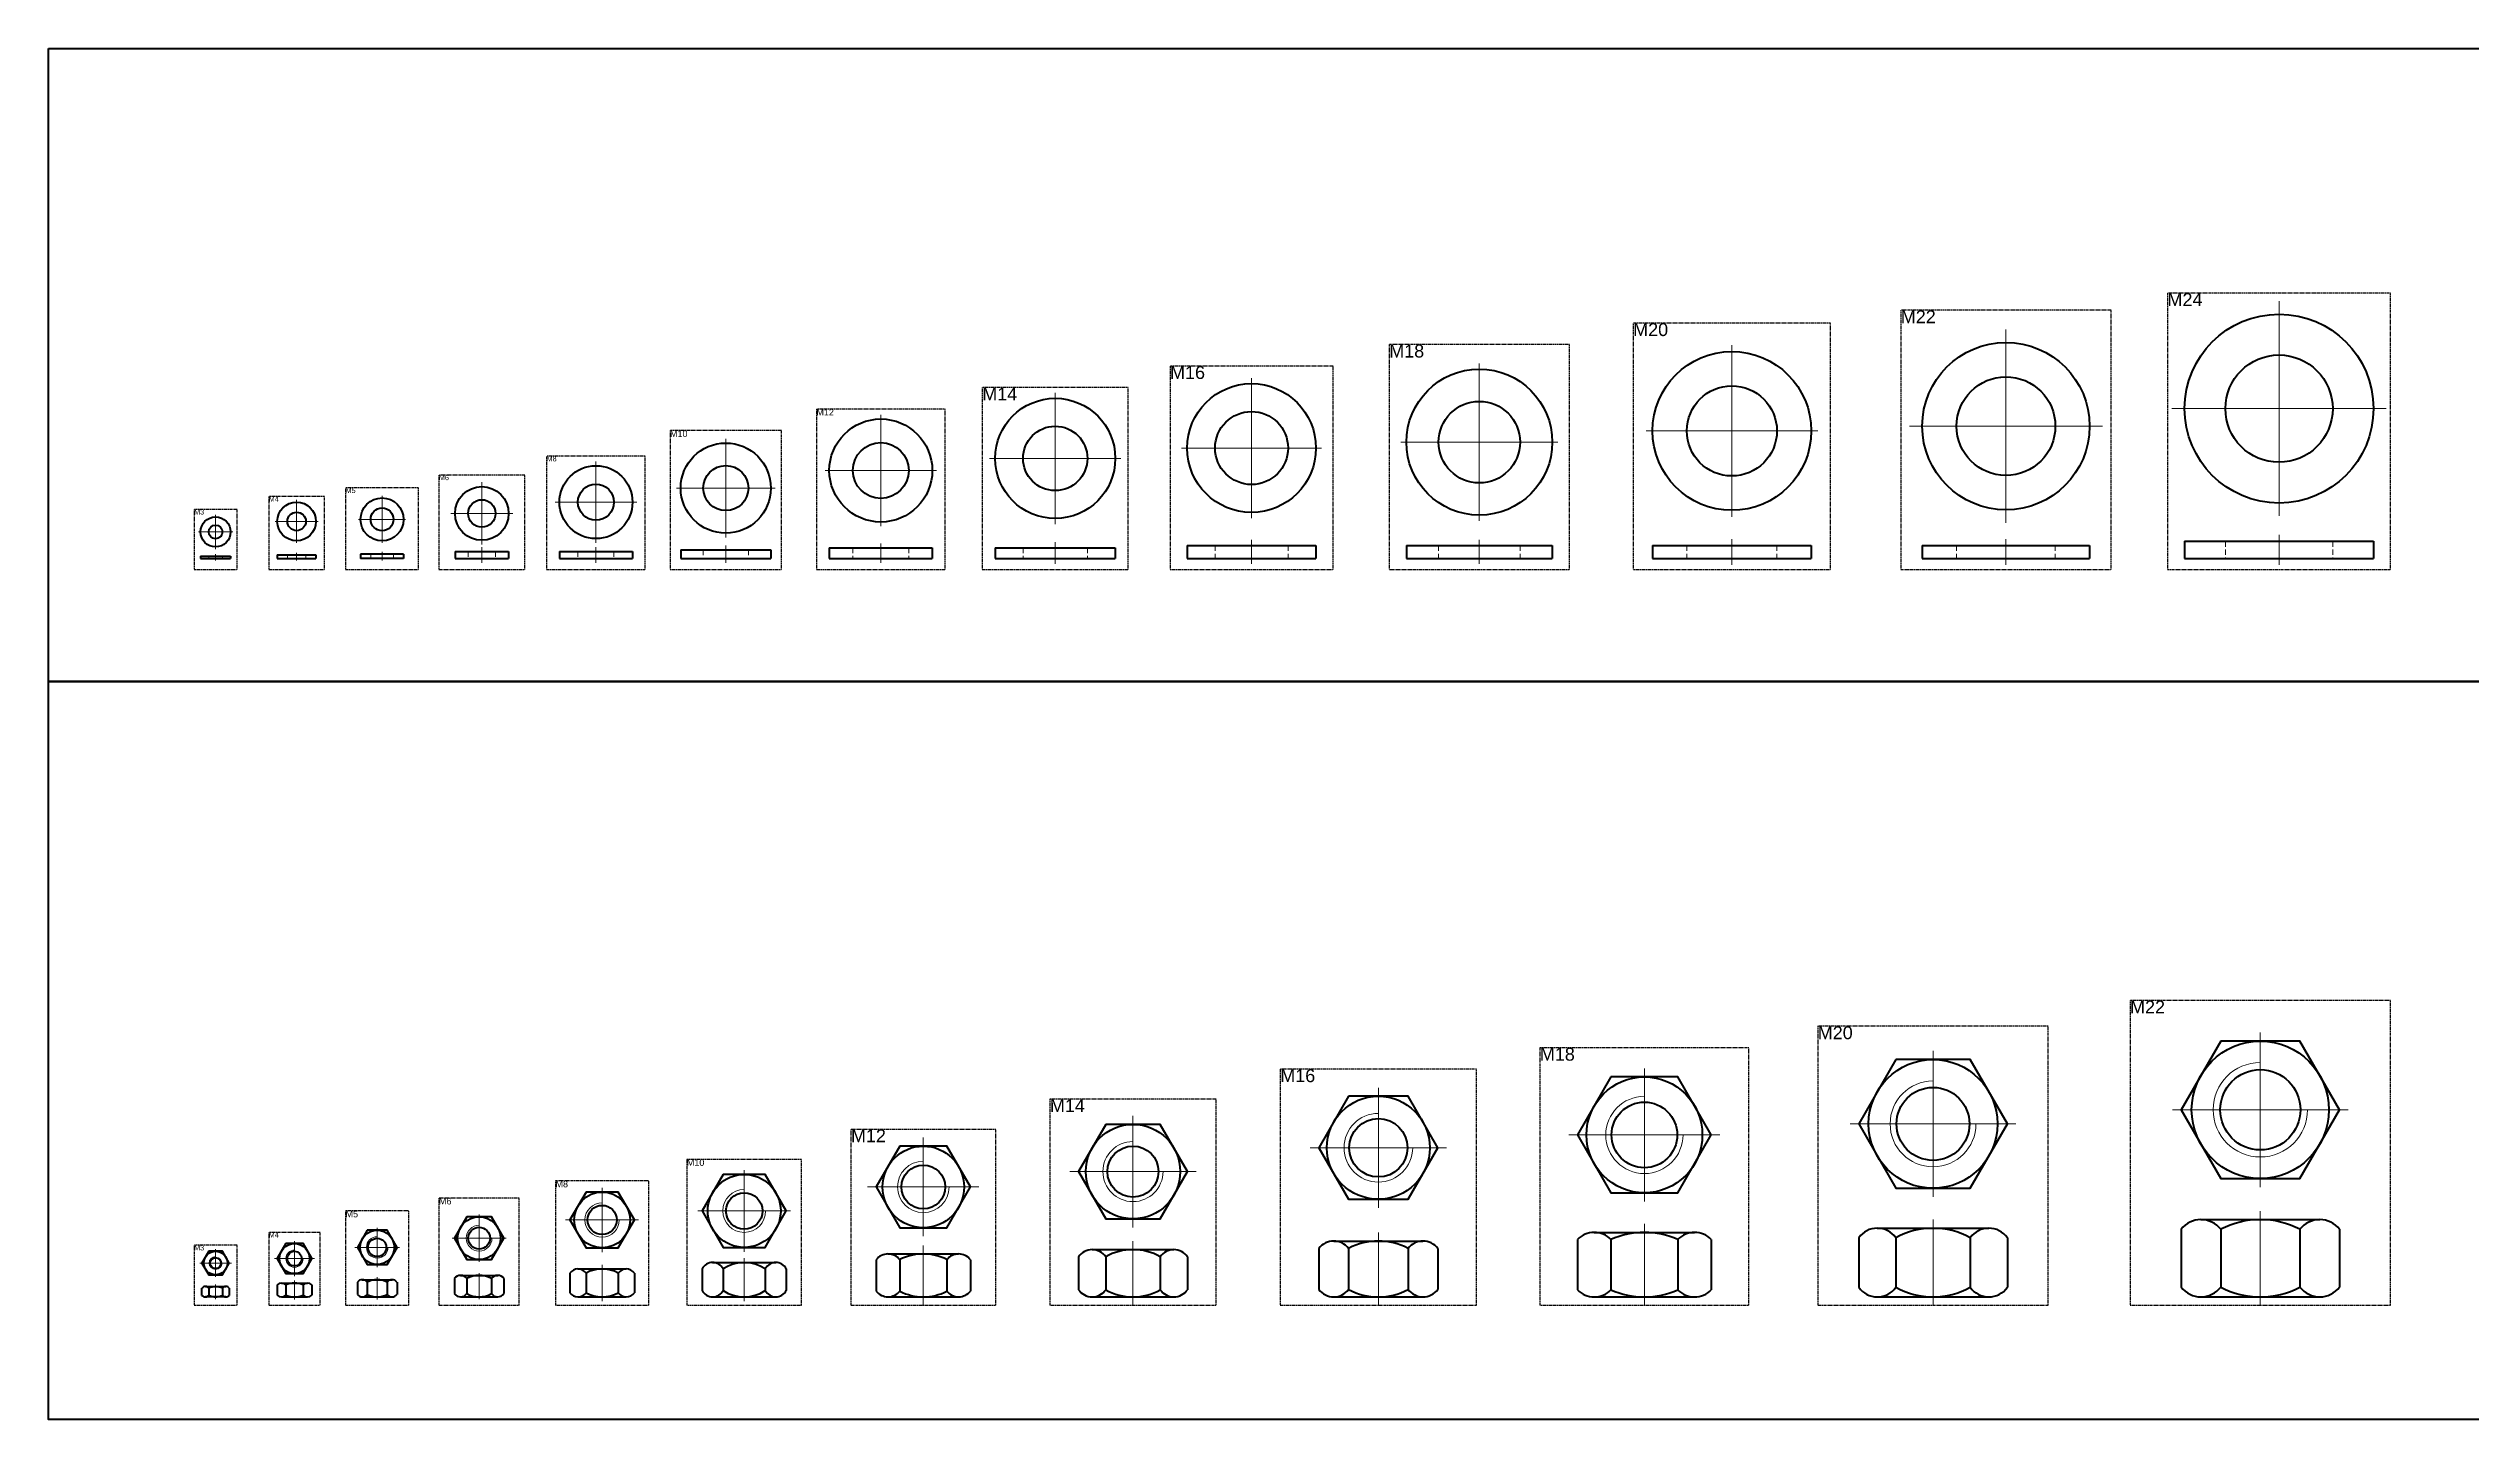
# Model space of a CAD drawing. Header units: millimetres. Extents: x -11382 to 23553, y -372 to 10786.
# Drawn here: x 2198 to 2763, y 4379 to 4698 of the extents above; entities that cross this region are included whole.
import ezdxf

# ---------------------------------------------------------------- set-up
doc = ezdxf.new("R2010")
doc.units = ezdxf.units.MM
doc.header["$LTSCALE"] = 0.2
doc.linetypes.add('HIDDEN', pattern=[9.525, 6.35, -3.175])
doc.linetypes.add('HIDDEN2', pattern=[0.1875, 0.125, -0.0625])
doc.layers.get('0').update_dxf_attribs({"color": 170, "linetype": 'HIDDEN2', "plot": 0})
for name, color, linetype, lineweight in [('đướng nét đứt', 4, 'HIDDEN', 20), ('đường bao thấy', 7, 'Continuous', 40), ('đường mặt cắt', 160, 'Continuous', 15), ('đường nét mảnh', 220, 'Continuous', 15)]:
    doc.layers.add(name, color=color, linetype=linetype, lineweight=lineweight)
doc.styles.add('nhat3', font='arial.ttf', dxfattribs={"height": 3})

# ---------------------------------------------------------------- blocks, each defined once
blk = doc.blocks.new('do3')
at = {"layer": 'đường bao thấy'}
for p, q in [((-2.38, -5.48), (2.38, -5.48)), ((-3.18, -7.53), (-3.18, -5.83)), ((2.38, -7.88), (-2.38, -7.88)), ((-1.59, -5.83), (-1.59, -7.53)), ((1.59, -5.83), (1.59, -7.53)), ((3.18, -5.83), (3.18, -7.53))]:
    blk.add_line(p, q, dxfattribs=at)
blk.add_lwpolyline([(-1.59, 2.75), (-3.18, 0), (-1.59, -2.75), (1.59, -2.75), (3.18, 0), (1.59, 2.75)], close=True, dxfattribs=at)
for radius in [2.75, 1.27]:
    blk.add_circle((0, 0), radius, dxfattribs=at)
for centre, radius, start, end in [((-2.38, -6.56), 1.08, 42.5492, 137.4508), ((0.17, -10.02), 4.54, 92.0828, 112.7046), ((-0.17, -10.02), 4.54, 67.2954, 87.9172), ((2.38, -6.56), 1.08, 42.5492, 137.4508), ((-2.38, -6.8), 1.08, 222.5492, 317.4508), ((0.17, -3.34), 4.54, 247.2954, 267.9172), ((-0.17, -3.34), 4.54, 272.0828, 292.7046), ((2.38, -6.8), 1.08, 222.5492, 317.4508)]:
    blk.add_arc(centre, radius, start, end, dxfattribs=at)
at = {"layer": 'đường mặt cắt'}
for p, q in [((-3.68, 0), (3.68, 0)), ((0, 3.25), (0, -3.25)), ((0, -4.98), (0, -8.38))]:
    blk.add_line(p, q, dxfattribs=at)
at = {"layer": 'đường nét mảnh'}
blk.add_arc((0, 0), 1.5, 90, 0, dxfattribs=at)
blk = doc.blocks.new('DO4')
at = {"layer": 'đường bao thấy'}
for p, q in [((-4.04, -6.12), (-4.04, -8.5)), ((-3.03, -5.71), (3.03, -5.71)), ((-3.03, -8.91), (3.03, -8.91)), ((-2.02, -6.12), (-2.02, -8.5)), ((2.02, -6.12), (2.02, -8.5)), ((4.04, -6.12), (4.04, -8.5))]:
    blk.add_line(p, q, dxfattribs=at)
blk.add_lwpolyline([(-2.02, 3.5), (-4.04, 0), (-2.02, -3.5), (2.02, -3.5), (4.04, 0), (2.02, 3.5)], close=True, dxfattribs=at)
for radius in [3.5, 1.7]:
    blk.add_circle((0, 0), radius, dxfattribs=at)
for centre, radius, start, end in [((-3.03, -7.16), 1.45, 45.6959, 134.3041), ((-3.03, -7.46), 1.45, 225.6959, 314.3041), ((0, -10.88), 5.17, 66.9883, 113.0117), ((0, -3.74), 5.17, 246.9883, 293.0117), ((3.03, -7.16), 1.45, 45.6959, 134.3041), ((3.03, -7.46), 1.45, 225.6959, 314.3041)]:
    blk.add_arc(centre, radius, start, end, dxfattribs=at)
at = {"layer": 'đường mặt cắt'}
for p, q in [((-4.64, 0), (4.64, 0)), ((0, 4.1), (0, -4.1)), ((0, -5.11), (0, -9.51))]:
    blk.add_line(p, q, dxfattribs=at)
at = {"layer": 'đường nét mảnh'}
blk.add_arc((0, 0), 2, 90, 0, dxfattribs=at)
blk = doc.blocks.new('DO5')
at = {"layer": 'đường bao thấy'}
for p, q in [((-4.62, -8.07), (-4.62, -10.97)), ((-3.46, -7.52), (3.46, -7.52)), ((-2.31, -8.07), (-2.31, -10.97)), ((2.31, -8.07), (2.31, -10.97)), ((4.62, -8.07), (4.62, -10.97)), ((-3.46, -11.52), (3.46, -11.52))]:
    blk.add_line(p, q, dxfattribs=at)
blk.add_lwpolyline([(-2.31, 4), (-4.62, 0), (-2.31, -4), (2.31, -4), (4.62, 0), (2.31, 4)], close=True, dxfattribs=at)
for radius in [4, 2.12]:
    blk.add_circle((0, 0), radius, dxfattribs=at)
for centre, radius, start, end in [((-3.46, -9.01), 1.49, 39.3946, 140.6054), ((-3.46, -10.03), 1.49, 219.3946, 320.6054), ((0, -12.68), 5.16, 63.4013, 116.5987), ((0, -6.36), 5.16, 243.4013, 296.5987), ((3.46, -9.01), 1.49, 39.3946, 140.6054), ((3.46, -10.03), 1.49, 219.3946, 320.6054)]:
    blk.add_arc(centre, radius, start, end, dxfattribs=at)
at = {"layer": 'đường mặt cắt'}
for p, q in [((-5.22, 0), (5.22, 0)), ((0, 4.6), (0, -4.6)), ((0, -6.92), (0, -12.12))]:
    blk.add_line(p, q, dxfattribs=at)
at = {"layer": 'đường nét mảnh'}
blk.add_arc((0, 0), 2.5, 90, 0, dxfattribs=at)
blk = doc.blocks.new('do12')
at = {"layer": 'đường bao thấy'}
for p, q in [((-8.23, -15.61), (8.23, -15.61)), ((-10.97, -16.95), (-10.97, -24.28)), ((-5.48, -16.95), (-5.48, -24.28)), ((5.48, -16.95), (5.48, -24.28)), ((10.97, -16.95), (10.97, -24.28)), ((-8.23, -25.61), (8.23, -25.61))]:
    blk.add_line(p, q, dxfattribs=at)
blk.add_lwpolyline([(-5.48, 9.5), (-10.97, 0), (-5.48, -9.5), (5.48, -9.5), (10.97, 0), (5.48, 9.5)], close=True, dxfattribs=at)
for radius in [9.5, 5.1]:
    blk.add_circle((0, 0), radius, dxfattribs=at)
for centre, radius, start, end in [((-8.23, -19.11), 3.49, 38.233, 141.767), ((0, -27.58), 11.97, 62.726, 117.274), ((8.23, -19.11), 3.49, 38.233, 141.767), ((-8.23, -22.12), 3.49, 218.233, 321.767), ((0, -13.65), 11.97, 242.726, 297.274), ((8.23, -22.12), 3.49, 218.233, 321.767)]:
    blk.add_arc(centre, radius, start, end, dxfattribs=at)
at = {"layer": 'đường mặt cắt'}
for p, q in [((0, 11.5), (0, -11.5)), ((-12.97, 0), (12.97, 0)), ((0, -13.61), (0, -27.61))]:
    blk.add_line(p, q, dxfattribs=at)
at = {"layer": 'đường nét mảnh'}
blk.add_arc((0, 0), 6, 90, 0, dxfattribs=at)

msp = doc.modelspace()

# ---------------------------------------------------------------- linework, layer by layer
for points in [[(2629.653, 4576.659), (2678.653, 4576.659), (2678.653, 4637.033), (2629.653, 4637.033)], [(2691.793, 4576.659), (2743.793, 4576.659), (2743.793, 4641.033), (2691.793, 4641.033)], [(2567.285, 4576.659), (2613.285, 4576.659), (2613.285, 4634.033), (2567.285, 4634.033)], [(2510.441, 4576.659), (2552.441, 4576.659), (2552.441, 4629.033), (2510.441, 4629.033)], [(2415.611, 4576.659), (2449.611, 4576.659), (2449.611, 4619.033), (2415.611, 4619.033)], [(2459.365, 4576.659), (2497.365, 4576.659), (2497.365, 4624.033), (2459.365, 4624.033)], [(2376.969, 4576.659), (2406.969, 4576.659), (2406.969, 4614.033), (2376.969, 4614.033)], [(2342.854, 4576.659), (2368.854, 4576.659), (2368.854, 4609.033), (2342.854, 4609.033)], [(2314.095, 4576.659), (2337.095, 4576.659), (2337.095, 4603.033), (2314.095, 4603.033)], [(2289.004, 4576.659), (2309.004, 4576.659), (2309.004, 4598.659), (2289.004, 4598.659)], [(2231.964, 4576.659), (2241.964, 4576.659), (2241.964, 4590.659), (2231.964, 4590.659)], [(2249.349, 4576.659), (2262.349, 4576.659), (2262.349, 4593.659), (2249.349, 4593.659)], [(2267.252, 4576.659), (2284.252, 4576.659), (2284.252, 4595.659), (2267.252, 4595.659)], [(2683.067, 4405.217), (2743.796, 4405.217), (2743.796, 4476.217), (2683.067, 4476.217)], [(2610.301, 4405.217), (2664.029, 4405.217), (2664.029, 4470.217), (2610.301, 4470.217)], [(2545.542, 4405.217), (2594.27, 4405.217), (2594.27, 4465.217), (2545.542, 4465.217)], [(2485.049, 4405.217), (2530.778, 4405.217), (2530.778, 4460.217), (2485.049, 4460.217)], [(2431.37, 4405.217), (2470.098, 4405.217), (2470.098, 4453.217), (2431.37, 4453.217)], [(2385.014, 4405.217), (2418.742, 4405.217), (2418.742, 4446.217), (2385.014, 4446.217)], [(2346.777, 4405.217), (2373.506, 4405.217), (2373.506, 4439.217), (2346.777, 4439.217)], [(2316.174, 4405.217), (2337.902, 4405.217), (2337.902, 4434.217), (2316.174, 4434.217)], [(2267.252, 4405.217), (2281.98, 4405.217), (2281.98, 4427.217), (2267.252, 4427.217)], [(2289.004, 4405.217), (2307.733, 4405.217), (2307.733, 4430.217), (2289.004, 4430.217)], [(2249.349, 4405.217), (2261.349, 4405.217), (2261.349, 4422.217), (2249.349, 4422.217)], [(2231.964, 4405.217), (2241.964, 4405.217), (2241.964, 4419.217), (2231.964, 4419.217)]]:
    msp.add_lwpolyline(points, close=True)
at = {"layer": 'đướng nét đứt'}
for p, q in [((2235.364, 4579.73), (2235.364, 4579.23)), ((2238.564, 4579.73), (2238.564, 4579.23)), ((2253.699, 4580.03), (2253.699, 4579.23)), ((2257.999, 4580.03), (2257.999, 4579.23)), ((2273.102, 4580.23), (2273.102, 4579.23)), ((2278.402, 4580.23), (2278.402, 4579.23)), ((2295.804, 4580.83), (2295.804, 4579.23)), ((2302.204, 4580.83), (2302.204, 4579.23)), ((2321.395, 4580.83), (2321.395, 4579.23)), ((2329.795, 4580.83), (2329.795, 4579.23)), ((2350.604, 4581.23), (2350.604, 4579.23)), ((2361.104, 4581.23), (2361.104, 4579.23)), ((2385.469, 4581.73), (2385.469, 4579.23)), ((2398.469, 4581.73), (2398.469, 4579.23)), ((2425.111, 4581.73), (2425.111, 4579.23)), ((2440.111, 4581.73), (2440.111, 4579.23)), ((2469.865, 4582.23), (2469.865, 4579.23)), ((2486.865, 4582.23), (2486.865, 4579.23)), ((2521.941, 4582.23), (2521.941, 4579.23)), ((2540.941, 4582.23), (2540.941, 4579.23)), ((2579.785, 4582.23), (2579.785, 4579.23)), ((2600.785, 4582.23), (2600.785, 4579.23)), ((2642.653, 4582.23), (2642.653, 4579.23)), ((2665.653, 4582.23), (2665.653, 4579.23)), ((2705.293, 4583.23), (2705.293, 4579.23)), ((2730.293, 4583.23), (2730.293, 4579.23))]:
    msp.add_line(p, q, dxfattribs=at)
at = {"layer": 'đường bao thấy'}
for p, q in [((2233.464, 4579.73), (2233.464, 4579.23)), ((2233.464, 4579.73), (2240.464, 4579.73)), ((2233.464, 4579.23), (2240.464, 4579.23)), ((2240.464, 4579.73), (2240.464, 4579.23)), ((2251.349, 4580.03), (2251.349, 4579.23)), ((2251.349, 4580.03), (2260.349, 4580.03)), ((2251.349, 4579.23), (2260.349, 4579.23)), ((2260.349, 4580.03), (2260.349, 4579.23)), ((2270.752, 4580.23), (2270.752, 4579.23)), ((2280.752, 4580.23), (2270.752, 4580.23)), ((2280.752, 4579.23), (2270.752, 4579.23)), ((2280.752, 4580.23), (2280.752, 4579.23)), ((2292.754, 4580.83), (2292.754, 4579.23)), ((2292.754, 4580.83), (2305.254, 4580.83)), ((2292.754, 4579.23), (2305.254, 4579.23)), ((2305.254, 4580.83), (2305.254, 4579.23)), ((2317.095, 4580.83), (2334.095, 4580.83)), ((2317.095, 4580.83), (2317.095, 4579.23)), ((2317.095, 4579.23), (2334.095, 4579.23)), ((2334.095, 4580.83), (2334.095, 4579.23)), ((2345.354, 4581.23), (2366.354, 4581.23)), ((2345.354, 4581.23), (2345.354, 4579.23)), ((2345.354, 4579.23), (2366.354, 4579.23)), ((2366.354, 4581.23), (2366.354, 4579.23)), ((2379.969, 4581.73), (2403.969, 4581.73)), ((2379.969, 4581.73), (2379.969, 4579.23)), ((2379.969, 4579.23), (2403.969, 4579.23)), ((2403.969, 4581.73), (2403.969, 4579.23)), ((2418.611, 4581.73), (2446.611, 4581.73)), ((2418.611, 4581.73), (2418.611, 4579.23)), ((2418.611, 4579.23), (2446.611, 4579.23)), ((2446.611, 4581.73), (2446.611, 4579.23)), ((2463.365, 4582.23), (2493.365, 4582.23)), ((2463.365, 4582.23), (2463.365, 4579.23)), ((2463.365, 4579.23), (2493.365, 4579.23)), ((2493.365, 4582.23), (2493.365, 4579.23)), ((2514.441, 4582.23), (2548.441, 4582.23)), ((2514.441, 4582.23), (2514.441, 4579.23)), ((2514.441, 4579.23), (2548.441, 4579.23)), ((2548.441, 4582.23), (2548.441, 4579.23)), ((2571.785, 4582.23), (2608.785, 4582.23)), ((2571.785, 4582.23), (2571.785, 4579.23)), ((2571.785, 4579.23), (2608.785, 4579.23)), ((2608.785, 4582.23), (2608.785, 4579.23)), ((2634.653, 4582.23), (2673.653, 4582.23)), ((2634.653, 4582.23), (2634.653, 4579.23)), ((2634.653, 4579.23), (2673.653, 4579.23)), ((2673.653, 4582.23), (2673.653, 4579.23)), ((2695.793, 4583.23), (2739.793, 4583.23)), ((2695.793, 4583.23), (2695.793, 4579.23)), ((2695.793, 4579.23), (2739.793, 4579.23)), ((2739.793, 4583.23), (2739.793, 4579.23)), ((2558.215, 4422.186), (2581.597, 4422.186)), ((2624.175, 4423.186), (2650.155, 4423.186)), ((2694.956, 4422.921), (2694.956, 4409.451)), ((2699.575, 4425.186), (2727.288, 4425.186)), ((2704.194, 4422.921), (2704.194, 4409.451)), ((2722.669, 4422.921), (2722.669, 4409.451)), ((2731.907, 4422.921), (2731.907, 4409.451)), ((2438.032, 4416.525), (2438.032, 4408.847)), ((2441.207, 4418.186), (2460.26, 4418.186)), ((2444.383, 4416.525), (2444.383, 4408.847)), ((2457.085, 4416.525), (2457.085, 4408.847)), ((2463.435, 4416.525), (2463.435, 4408.847)), ((2494.057, 4418.486), (2494.057, 4408.886)), ((2497.521, 4420.186), (2518.306, 4420.186)), ((2500.985, 4418.486), (2500.985, 4408.886)), ((2514.842, 4418.486), (2514.842, 4408.886)), ((2521.77, 4418.486), (2521.77, 4408.886)), ((2554.317, 4420.538), (2554.317, 4408.834)), ((2562.112, 4420.538), (2562.112, 4408.834)), ((2577.7, 4420.538), (2577.7, 4408.834)), ((2585.494, 4420.538), (2585.494, 4408.834)), ((2619.844, 4420.961), (2619.844, 4409.411)), ((2628.505, 4420.961), (2628.505, 4409.411)), ((2645.825, 4420.961), (2645.825, 4409.411)), ((2654.485, 4420.961), (2654.485, 4409.411)), ((2292.595, 4411.435), (2292.595, 4407.937)), ((2294.038, 4412.186), (2302.699, 4412.186)), ((2295.482, 4411.435), (2295.482, 4407.937)), ((2301.255, 4411.435), (2301.255, 4407.937)), ((2304.142, 4411.435), (2304.142, 4407.937)), ((2319.532, 4412.708), (2319.532, 4408.164)), ((2321.409, 4413.686), (2332.667, 4413.686)), ((2323.285, 4412.708), (2323.285, 4408.164)), ((2330.791, 4412.708), (2330.791, 4408.164)), ((2334.543, 4412.708), (2334.543, 4408.164)), ((2350.327, 4413.73), (2350.327, 4408.642)), ((2352.78, 4415.186), (2367.503, 4415.186)), ((2355.234, 4413.73), (2355.234, 4408.642)), ((2365.049, 4413.73), (2365.049, 4408.642)), ((2369.957, 4413.73), (2369.957, 4408.642)), ((2294.038, 4407.186), (2302.699, 4407.186)), ((2321.409, 4407.186), (2332.667, 4407.186)), ((2352.78, 4407.186), (2367.503, 4407.186)), ((2410.105, 4407.186), (2410.105, 4407.186)), ((2441.207, 4407.186), (2460.26, 4407.186)), ((2497.521, 4407.186), (2518.306, 4407.186)), ((2558.215, 4407.186), (2581.597, 4407.186)), ((2624.175, 4407.186), (2650.155, 4407.186)), ((2699.575, 4407.186), (2727.288, 4407.186))]:
    msp.add_line(p, q, dxfattribs=at)
for points in [[(2198.018, 4698.033), (3451.503, 4698.033), (3451.503, 4550.568), (2198.018, 4550.568)], [(2198.018, 4550.568), (3451.503, 4550.568), (3451.503, 4378.609), (2198.018, 4378.609)], [(2704.194, 4466.777), (2694.956, 4450.777), (2704.194, 4434.777), (2722.669, 4434.777), (2731.907, 4450.777), (2722.669, 4466.777)], [(2628.505, 4462.48), (2619.844, 4447.48), (2628.505, 4432.48), (2645.825, 4432.48), (2654.485, 4447.48), (2645.825, 4462.48)], [(2562.112, 4458.412), (2554.317, 4444.912), (2562.112, 4431.412), (2577.7, 4431.412), (2585.494, 4444.912), (2577.7, 4458.412)], [(2500.985, 4453.92), (2494.057, 4441.92), (2500.985, 4429.92), (2514.842, 4429.92), (2521.77, 4441.92), (2514.842, 4453.92)], [(2444.383, 4447.375), (2438.032, 4436.375), (2444.383, 4425.375), (2457.085, 4425.375), (2463.435, 4436.375), (2457.085, 4447.375)], [(2355.234, 4435.711), (2350.327, 4427.211), (2355.234, 4418.711), (2365.049, 4418.711), (2369.957, 4427.211), (2365.049, 4435.711)], [(2323.285, 4431.604), (2319.532, 4425.104), (2323.285, 4418.604), (2330.791, 4418.604), (2334.543, 4425.104), (2330.791, 4431.604)], [(2295.482, 4425.862), (2292.595, 4420.862), (2295.482, 4415.862), (2301.255, 4415.862), (2304.142, 4420.862), (2301.255, 4425.862)]]:
    msp.add_lwpolyline(points, close=True, dxfattribs=at)
for centre, radius in [((2717.793, 4614.126), 22), ((2590.285, 4608.93), 18.5), ((2654.153, 4610.043), 19.5), ((2717.793, 4614.126), 12.5), ((2478.365, 4604.941), 15), ((2531.441, 4606.315), 17), ((2590.285, 4608.93), 10.5), ((2654.153, 4610.043), 11.5), ((2432.611, 4602.53), 14), ((2478.365, 4604.941), 8.5), ((2531.441, 4606.315), 9.5), ((2391.969, 4599.71), 12), ((2432.611, 4602.53), 7.5), ((2355.854, 4595.611), 10.5), ((2391.969, 4599.71), 6.5), ((2325.595, 4592.331), 8.5), ((2325.595, 4592.331), 4.2), ((2355.854, 4595.611), 5.25), ((2255.849, 4587.84), 4.5), ((2275.752, 4588.324), 5), ((2275.752, 4588.324), 2.65), ((2299.004, 4589.71), 6.25), ((2299.004, 4589.71), 3.2), ((2236.964, 4585.401), 3.5), ((2236.964, 4585.401), 1.6), ((2255.849, 4587.84), 2.15), ((2713.431, 4450.777), 16), ((2637.165, 4447.48), 15), ((2569.906, 4444.912), 13.5), ((2637.165, 4447.48), 8.5), ((2713.431, 4450.777), 9.35), ((2507.914, 4441.92), 12), ((2569.906, 4444.912), 7.65), ((2450.734, 4436.375), 11), ((2507.914, 4441.92), 6.8), ((2450.734, 4436.375), 5.95), ((2360.142, 4427.211), 8.5), ((2327.038, 4425.104), 6.5), ((2327.038, 4425.104), 3.4), ((2360.142, 4427.211), 4.25), ((2298.369, 4420.862), 5), ((2298.369, 4420.862), 2.55)]:
    msp.add_circle(centre, radius, dxfattribs=at)
for centre, radius, start, end in [((2558.215, 4416.754), 5.432, 44.15634, 135.84366), ((2569.906, 4402.93), 19.256, 66.12323, 113.87677), ((2581.597, 4416.754), 5.432, 44.15634, 135.84366), ((2624.175, 4417.859), 5.327, 35.61614, 144.38386), ((2637.165, 4405.217), 17.969, 61.18713, 118.81287), ((2650.155, 4417.859), 5.327, 35.61614, 144.38386), ((2699.575, 4419.344), 5.842, 37.75275, 142.24725), ((2713.431, 4405.217), 19.969, 62.44544, 117.55456), ((2727.288, 4419.344), 5.842, 37.75275, 142.24725), ((2441.207, 4414.321), 3.865, 34.76289, 145.23711), ((2450.734, 4405.217), 12.969, 60.67991, 119.32009), ((2460.26, 4414.321), 3.865, 34.76289, 145.23711), ((2497.521, 4415.806), 4.38, 37.72644, 142.27356), ((2507.914, 4405.217), 14.969, 62.43004, 117.56996), ((2518.306, 4415.806), 4.38, 37.72644, 142.27356), ((2294.038, 4410.424), 1.762, 35.00021, 144.99979), ((2298.369, 4406.265), 5.921, 60.82126, 119.17874), ((2302.699, 4410.424), 1.762, 35.00021, 144.99979), ((2321.409, 4411.396), 2.289, 34.95696, 145.04304), ((2327.038, 4405.995), 7.691, 60.79552, 119.20448), ((2332.667, 4411.396), 2.289, 34.95696, 145.04304), ((2352.78, 4412.39), 2.796, 28.64272, 151.35728), ((2360.142, 4406.186), 9, 56.95652, 123.04348), ((2367.503, 4412.39), 2.796, 28.64272, 151.35728), ((2294.038, 4408.948), 1.762, 215.00021, 324.99979), ((2298.369, 4413.107), 5.921, 240.82126, 299.17874), ((2302.699, 4408.948), 1.762, 215.00021, 324.99979), ((2321.409, 4409.475), 2.289, 214.95696, 325.04304), ((2327.038, 4414.877), 7.691, 240.79552, 299.20448), ((2332.667, 4409.475), 2.289, 214.95696, 325.04304), ((2352.78, 4409.982), 2.796, 208.64272, 331.35728), ((2360.142, 4416.186), 9, 236.95652, 303.04348), ((2367.503, 4409.982), 2.796, 208.64272, 331.35728), ((2441.207, 4411.051), 3.865, 214.76289, 325.23711), ((2450.734, 4420.155), 12.969, 240.67991, 299.32009), ((2460.26, 4411.051), 3.865, 214.76289, 325.23711), ((2497.521, 4411.566), 4.38, 217.72644, 322.27356), ((2507.914, 4422.155), 14.969, 242.43004, 297.56996), ((2518.306, 4411.566), 4.38, 217.72644, 322.27356), ((2558.215, 4412.618), 5.432, 224.15634, 315.84366), ((2569.906, 4426.442), 19.256, 246.12323, 293.87677), ((2581.597, 4412.618), 5.432, 224.15634, 315.84366), ((2624.175, 4412.512), 5.327, 215.61614, 324.38386), ((2637.165, 4425.155), 17.969, 241.18713, 298.81287), ((2650.155, 4412.512), 5.327, 215.61614, 324.38386), ((2699.575, 4413.028), 5.842, 217.75275, 322.24725), ((2713.431, 4427.155), 19.969, 242.44544, 297.55456), ((2727.288, 4413.028), 5.842, 217.75275, 322.24725)]:
    msp.add_arc(centre, radius, start, end, dxfattribs=at)
at = {"layer": 'đường mặt cắt'}
for p, q in [((2717.793, 4639.126), (2717.793, 4589.126)), ((2654.153, 4632.543), (2654.153, 4587.543)), ((2531.441, 4624.615), (2531.441, 4588.015)), ((2590.285, 4628.93), (2590.285, 4588.93)), ((2478.365, 4621.241), (2478.365, 4588.641)), ((2432.611, 4617.83), (2432.611, 4587.23)), ((2692.793, 4614.126), (2742.793, 4614.126)), ((2391.969, 4612.71), (2391.969, 4586.71)), ((2570.285, 4608.93), (2610.285, 4608.93)), ((2631.653, 4610.043), (2676.653, 4610.043)), ((2325.595, 4601.78), (2325.595, 4582.831)), ((2355.854, 4607.111), (2355.854, 4584.111)), ((2417.311, 4602.53), (2447.911, 4602.53)), ((2462.065, 4604.941), (2494.665, 4604.941)), ((2513.141, 4606.315), (2549.741, 4606.315)), ((2299.004, 4596.96), (2299.004, 4582.46)), ((2378.969, 4599.71), (2404.969, 4599.71)), ((2255.849, 4592.84), (2255.849, 4582.84)), ((2275.752, 4593.824), (2275.752, 4582.824)), ((2316.095, 4592.331), (2335.095, 4592.331)), ((2344.354, 4595.611), (2367.354, 4595.611)), ((2232.964, 4585.401), (2240.964, 4585.401)), ((2236.964, 4589.401), (2236.964, 4581.401)), ((2250.849, 4587.84), (2260.849, 4587.84)), ((2270.252, 4588.324), (2281.252, 4588.324)), ((2291.754, 4589.71), (2306.254, 4589.71)), ((2236.964, 4580.23), (2236.964, 4578.73)), ((2255.849, 4580.53), (2255.849, 4578.73)), ((2275.752, 4580.73), (2275.752, 4578.73)), ((2299.004, 4581.83), (2299.004, 4578.23)), ((2325.595, 4581.83), (2325.595, 4578.23)), ((2355.854, 4582.23), (2355.854, 4578.23)), ((2391.969, 4582.73), (2391.969, 4578.23)), ((2432.611, 4583.03), (2432.611, 4577.93)), ((2478.365, 4583.53), (2478.365, 4577.93)), ((2531.441, 4583.53), (2531.441, 4577.93)), ((2590.285, 4583.73), (2590.285, 4577.73)), ((2654.153, 4583.73), (2654.153, 4577.73)), ((2717.793, 4584.73), (2717.793, 4577.73)), ((2713.431, 4468.777), (2713.431, 4432.777)), ((2637.165, 4464.48), (2637.165, 4430.48)), ((2507.914, 4455.92), (2507.914, 4427.92)), ((2569.906, 4460.412), (2569.906, 4429.412)), ((2450.734, 4449.375), (2450.734, 4423.375)), ((2692.956, 4450.777), (2733.907, 4450.777)), ((2552.317, 4444.912), (2587.494, 4444.912)), ((2617.844, 4447.48), (2656.485, 4447.48)), ((2492.057, 4441.92), (2523.77, 4441.92)), ((2327.038, 4432.604), (2327.038, 4417.604)), ((2360.142, 4436.711), (2360.142, 4417.711)), ((2436.032, 4436.375), (2465.435, 4436.375)), ((2349.327, 4427.211), (2370.957, 4427.211)), ((2713.431, 4427.186), (2713.431, 4405.186)), ((2298.369, 4426.362), (2298.369, 4415.362)), ((2318.532, 4425.104), (2335.543, 4425.104)), ((2507.914, 4422.186), (2507.914, 4405.186)), ((2569.906, 4424.186), (2569.906, 4405.186)), ((2637.165, 4425.186), (2637.165, 4405.186)), ((2292.095, 4420.862), (2304.642, 4420.862)), ((2360.142, 4416.186), (2360.142, 4406.186)), ((2450.734, 4420.186), (2450.734, 4405.186)), ((2298.369, 4412.686), (2298.369, 4406.686)), ((2327.038, 4414.686), (2327.038, 4406.186))]:
    msp.add_line(p, q, dxfattribs=at)
at = {"layer": 'đường nét mảnh'}
for centre, radius in [((2713.431, 4450.777), 11), ((2637.165, 4447.48), 10), ((2507.914, 4441.92), 8), ((2569.906, 4444.912), 9), ((2450.734, 4436.375), 7), ((2327.038, 4425.104), 4), ((2360.142, 4427.211), 5), ((2298.369, 4420.862), 3)]:
    msp.add_arc(centre, radius, 90, 0, dxfattribs=at)

# ---------------------------------------------------------------- block references
at = {"layer": 'đường bao thấy'}
for name, p in [('do12', (2401.878, 4432.801)), ('DO5', (2274.616, 4418.706)), ('do3', (2236.964, 4415.068)), ('DO4', (2255.349, 4416.097))]:
    msp.add_blockref(name, p, dxfattribs=at)

# ---------------------------------------------------------------- texts
at = {"layer": 'đường bao thấy', "attachment_point": 1, "style": 'nhat3'}
for s, insert, char_height, width in [('M22', (2629.653, 4637.033), 3, 9.21281), ('M24', (2691.793, 4641.033), 3, 9.21281), ('M20', (2567.285, 4634.033), 3, 9.21281), ('M18', (2510.441, 4629.033), 3, 9.21281), ('M14', (2415.611, 4619.033), 3, 9.21281), ('M16', (2459.365, 4624.033), 3, 9.21281), ('M12', (2376.969, 4614.033), 1.5, 1.48414), ('M10', (2342.854, 4609.033), 1.5, 1.48414), ('M8', (2314.095, 4603.033), 1.2, 1.48414), ('M6', (2289.004, 4598.659), 1.2, 1.48414), ('M3', (2231.964, 4590.659), 1.2, 1.48414), ('M4', (2249.349, 4593.659), 1.2, 1.48414), ('M5', (2267.252, 4595.659), 1.2, 1.48414), ('M22', (2683.067, 4476.217), 3, 9.26118), ('M20', (2610.301, 4470.217), 3, 9.21281), ('M18', (2545.542, 4465.217), 3, 6.59463), ('M16', (2485.049, 4460.217), 3, 9.21281), ('M14', (2431.37, 4453.217), 3, 9.21281), ('M12', (2385.014, 4446.217), 3, 9.21281), ('M10', (2346.777, 4439.217), 1.5, 1.48414), ('M8', (2316.174, 4434.217), 1.5, 1.48414), ('M5', (2267.252, 4427.217), 1.5, 1.48414), ('M6', (2289.004, 4430.217), 1.5, 1.48414), ('M4', (2249.349, 4422.217), 1.2, 1.48414), ('M3', (2231.964, 4419.217), 1.2, 1.48414)]:
    msp.add_mtext(s, dxfattribs=dict(at, insert=insert, char_height=char_height, width=width))

doc.saveas('drawing.dxf')
